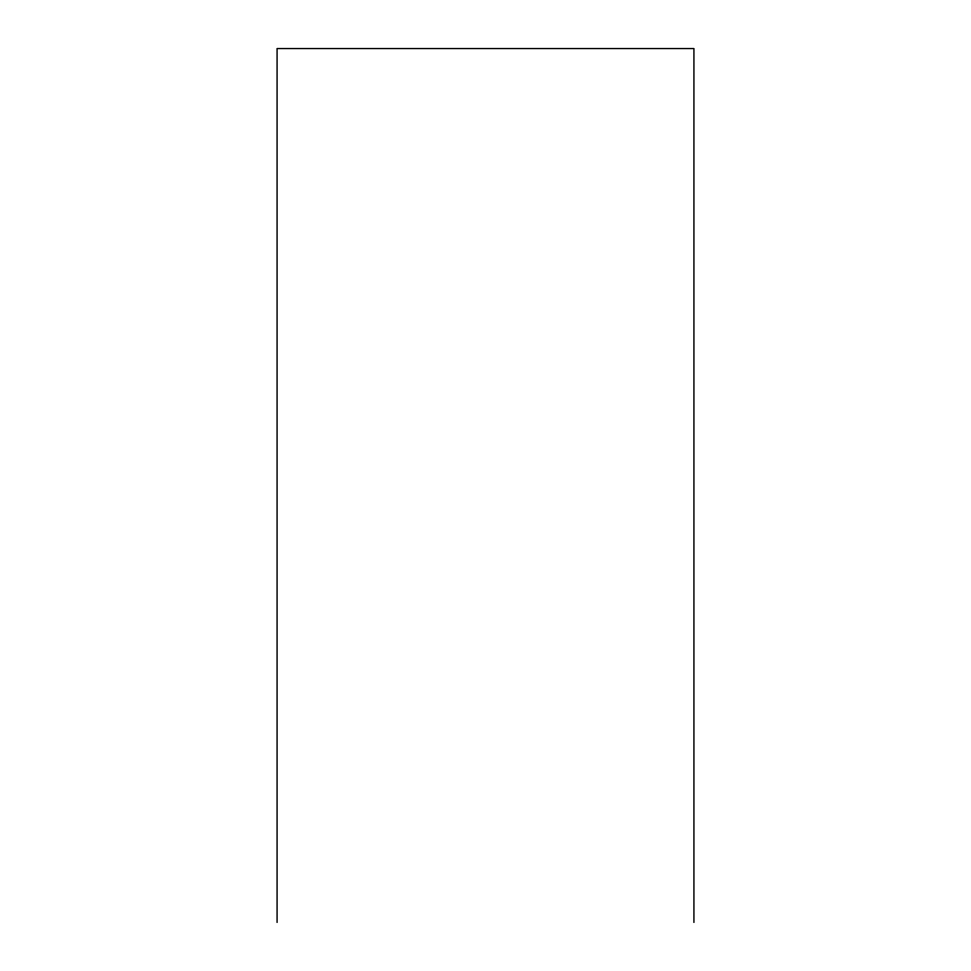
<?xml version="1.0" encoding="UTF-8"?>
<svg xmlns="http://www.w3.org/2000/svg" width="971" height="971" viewBox="0 0 971 971"><rect width="100%" height="100%" fill="white"/><g stroke="black" fill="none" stroke-linecap="round" stroke-linejoin="round"><path stroke-width="1.46" d="M693.925 922.45L693.925 48.55L277.075 48.55L277.075 922.45"/></g></svg>
